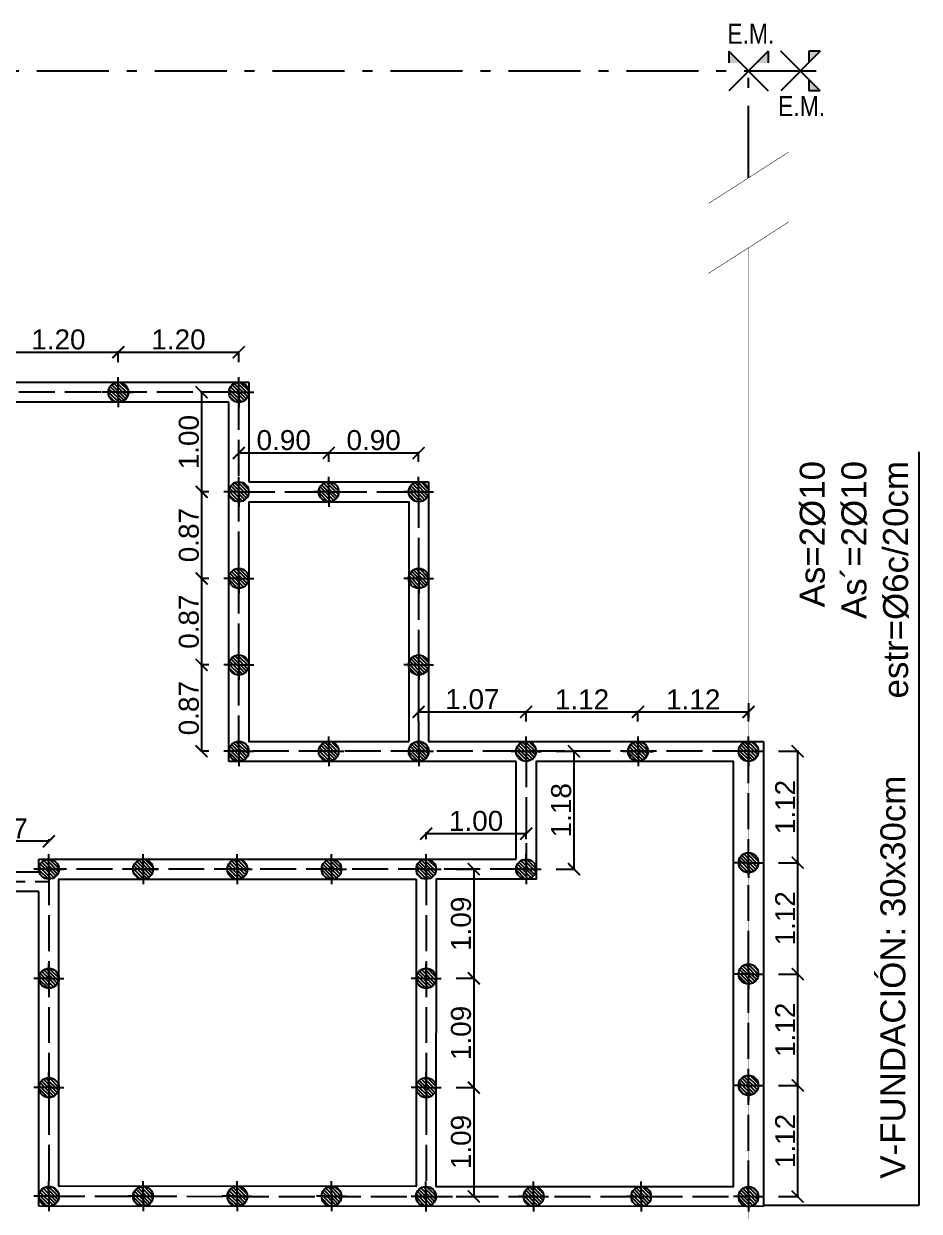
# Model space of a CAD drawing. Header units: millimetres. Extents: x 157 to 449, y 13 to 189.
# Drawn here: x 240.71 to 249.67, y 108.31 to 120.2 of the extents above; entities that cross this region are included whole.
import ezdxf

# ---------------------------------------------------------------- set-up
doc = ezdxf.new("R2010")
doc.units = ezdxf.units.MM
doc.header["$LTSCALE"] = 0.1
doc.header["$MEASUREMENT"] = 0
doc.header["$PDMODE"] = 3
doc.header["$PDSIZE"] = 0.1
for name, pattern in [('ACAD_ISO02W100', [15, 12, -3]), ('ACAD_ISO04W100', [30, 24, -3, 0, -3]), ('ACAD_ISO10W100', [18, 12, -3, 0, -3])]:
    doc.linetypes.add(name, pattern=pattern)
doc.layers.get('DEFPOINTS').update_dxf_attribs({"color": 1})
for name, color, linetype in [('11.Ejes', 1, 'ACAD_ISO04W100'), ('EJES', 6, 'Continuous'), ('Funadciones', 7, 'Continuous'), ('FUNDACIONES-COTAS', 3, 'Continuous'), ('FUNDACIONES-TEXTOS', 2, 'Continuous'), ('POLILINEA SUP', 150, 'Continuous'), ('vigas de encadenado', 2, 'Continuous')]:
    doc.layers.add(name, color=color, linetype=linetype)
doc.layers.add('CONT_MURO', color=3, linetype='Continuous', lineweight=0)
doc.styles.add('Arial20', font='arial.ttf', dxfattribs={"height": 0.2})
doc.dimstyles.new('COTA-1-100', dxfattribs={"dimtxt": 0.2, "dimasz": 0.12, "dimexe": 0.012, "dimexo": 0.15, "dimgap": 0.025, "dimtad": 1, "dimzin": 0, "dimdsep": 46, "dimtxsty": 'Arial20', "dimblk1": 'ARCHTICK', "dimblk2": 'ARCHTICK', "dimsah": 1, "dimcen": 0.09, "dimclrd": 256, "dimclre": 256, "dimclrt": 256, "dimazin": 0, "dimtfac": 1, "dimtofl": 0, "dimtmove": 2, "dimatfit": 3, "dimldrblk": 'ARCHTICK', "dimfxl": 1, "dimtolj": 1, "dimtzin": 0, "dimarcsym": 0})

# ---------------------------------------------------------------- blocks, each defined once
blk = doc.blocks.new('PILOTIN')
at = {"layer": 'Funadciones'}
h = blk.add_hatch(dxfattribs=at)
h.set_pattern_fill('_USER', color=1, scale=0.025, angle=45, style=0, pattern_type=0)
h.set_pattern_definition([(135, (1221.583787, -310.26762), (0.01767766953, 0.01767766953), [])])
h.paths.add_polyline_path([(231.332, 120.183, 1), (231.132, 120.183, 1)])
at = {"layer": '11.Ejes', "ltscale": 0.5}
for q in [(231.232, 120.333), (231.082, 120.183), (231.382, 120.183), (231.232, 120.033)]:
    blk.add_line((231.232, 120.183), q, dxfattribs=at)
at = {"layer": 'Funadciones', "color": 1}
blk.add_circle((231.232, 120.183), 0.1, dxfattribs=at)
blk = doc.blocks.new('_ARCHTICK')
at = {"color": 0, "linetype": 'ByBlock', "const_width": 0.15}
blk.add_lwpolyline([(-0.5, -0.5), (0.5, 0.5)], dxfattribs=at)
blk = doc.blocks.new('*D400')
at = {"layer": 'DEFPOINTS', "color": 0, "transparency": 16777216}
for p in [(241.659, 116.912), (240.462, 116.661), (241.659, 116.661)]:
    blk.add_point(p, dxfattribs=at)
at = {"layer": 'FUNDACIONES-COTAS', "lineweight": -2, "transparency": 16777216}
for p, q in [((240.462, 116.811), (240.462, 116.924)), ((240.462, 116.912), (241.659, 116.912)), ((241.659, 116.811), (241.659, 116.924))]:
    blk.add_line(p, q, dxfattribs=at)
at = {"layer": 'FUNDACIONES-COTAS', "lineweight": -2, "transparency": 16777216, "xscale": 0.12, "yscale": 0.12, "zscale": 0.12, "rotation": 180}
blk.add_blockref('_ARCHTICK', (240.462, 116.912), dxfattribs=at)
at = {"layer": 'FUNDACIONES-COTAS', "lineweight": -2, "transparency": 16777216, "xscale": 0.12, "yscale": 0.12, "zscale": 0.12}
blk.add_blockref('_ARCHTICK', (241.659, 116.912), dxfattribs=at)
at = {"layer": 'FUNDACIONES-COTAS', "transparency": 16777216, "insert": (241.06, 117.039), "char_height": 0.2, "attachment_point": 5, "style": 'Arial20'}
blk.add_mtext('\\A1;1.20', dxfattribs=at)
blk = doc.blocks.new('*D401')
at = {"layer": 'DEFPOINTS', "color": 0, "transparency": 16777216}
for p in [(242.865, 116.912), (241.659, 116.661), (242.865, 116.661)]:
    blk.add_point(p, dxfattribs=at)
at = {"layer": 'FUNDACIONES-COTAS', "lineweight": -2, "transparency": 16777216}
for p, q in [((241.659, 116.811), (241.659, 116.924)), ((241.659, 116.912), (242.865, 116.912)), ((242.865, 116.811), (242.865, 116.924))]:
    blk.add_line(p, q, dxfattribs=at)
at = {"layer": 'FUNDACIONES-COTAS', "lineweight": -2, "transparency": 16777216, "xscale": 0.12, "yscale": 0.12, "zscale": 0.12, "rotation": 180}
blk.add_blockref('_ARCHTICK', (241.659, 116.912), dxfattribs=at)
at = {"layer": 'FUNDACIONES-COTAS', "lineweight": -2, "transparency": 16777216, "xscale": 0.12, "yscale": 0.12, "zscale": 0.12}
blk.add_blockref('_ARCHTICK', (242.865, 116.912), dxfattribs=at)
at = {"layer": 'FUNDACIONES-COTAS', "transparency": 16777216, "insert": (242.262, 117.039), "char_height": 0.2, "attachment_point": 5, "style": 'Arial20'}
blk.add_mtext('\\A1;1.20', dxfattribs=at)
blk = doc.blocks.new('*D402')
at = {"layer": 'DEFPOINTS', "color": 0, "transparency": 16777216}
for p in [(242.715, 116.511), (242.493, 115.514), (242.715, 115.514)]:
    blk.add_point(p, dxfattribs=at)
at = {"layer": 'FUNDACIONES-COTAS', "lineweight": -2, "transparency": 16777216}
for p, q in [((242.565, 116.511), (242.481, 116.511)), ((242.493, 116.511), (242.493, 115.514)), ((242.565, 115.514), (242.481, 115.514))]:
    blk.add_line(p, q, dxfattribs=at)
at = {"layer": 'FUNDACIONES-COTAS', "lineweight": -2, "transparency": 16777216, "xscale": 0.12, "yscale": 0.12, "zscale": 0.12}
for p, rotation in [((242.493, 116.511), 90), ((242.493, 115.514), 270)]:
    blk.add_blockref('_ARCHTICK', p, dxfattribs=dict(at, rotation=rotation))
at = {"layer": 'FUNDACIONES-COTAS', "transparency": 16777216, "insert": (242.366, 116.012), "char_height": 0.2, "attachment_point": 5, "rotation": 90, "style": 'Arial20'}
blk.add_mtext('\\A1;1.00', dxfattribs=at)
blk = doc.blocks.new('*D403')
at = {"layer": 'DEFPOINTS', "color": 0, "transparency": 16777216}
for p in [(242.715, 115.514), (242.493, 114.647), (242.715, 114.647)]:
    blk.add_point(p, dxfattribs=at)
at = {"layer": 'FUNDACIONES-COTAS', "lineweight": -2, "transparency": 16777216}
for p, q in [((242.565, 115.514), (242.481, 115.514)), ((242.493, 115.514), (242.493, 114.647)), ((242.565, 114.647), (242.481, 114.647))]:
    blk.add_line(p, q, dxfattribs=at)
at = {"layer": 'FUNDACIONES-COTAS', "lineweight": -2, "transparency": 16777216, "xscale": 0.12, "yscale": 0.12, "zscale": 0.12}
for p, rotation in [((242.493, 115.514), 90), ((242.493, 114.647), 270)]:
    blk.add_blockref('_ARCHTICK', p, dxfattribs=dict(at, rotation=rotation))
at = {"layer": 'FUNDACIONES-COTAS', "transparency": 16777216, "insert": (242.366, 115.081), "char_height": 0.2, "attachment_point": 5, "rotation": 90, "style": 'Arial20'}
blk.add_mtext('\\A1;0.87', dxfattribs=at)
blk = doc.blocks.new('*D404')
at = {"layer": 'DEFPOINTS', "color": 0, "transparency": 16777216}
for p in [(242.715, 114.647), (242.493, 113.781), (242.715, 113.781)]:
    blk.add_point(p, dxfattribs=at)
at = {"layer": 'FUNDACIONES-COTAS', "lineweight": -2, "transparency": 16777216}
for p, q in [((242.565, 114.647), (242.481, 114.647)), ((242.493, 114.647), (242.493, 113.781)), ((242.565, 113.781), (242.481, 113.781))]:
    blk.add_line(p, q, dxfattribs=at)
at = {"layer": 'FUNDACIONES-COTAS', "lineweight": -2, "transparency": 16777216, "xscale": 0.12, "yscale": 0.12, "zscale": 0.12}
for p, rotation in [((242.493, 114.647), 90), ((242.493, 113.781), 270)]:
    blk.add_blockref('_ARCHTICK', p, dxfattribs=dict(at, rotation=rotation))
at = {"layer": 'FUNDACIONES-COTAS', "transparency": 16777216, "insert": (242.366, 114.214), "char_height": 0.2, "attachment_point": 5, "rotation": 90, "style": 'Arial20'}
blk.add_mtext('\\A1;0.87', dxfattribs=at)
blk = doc.blocks.new('*D405')
at = {"layer": 'DEFPOINTS', "color": 0, "transparency": 16777216}
for p in [(242.715, 113.781), (242.493, 112.916), (242.715, 112.916)]:
    blk.add_point(p, dxfattribs=at)
at = {"layer": 'FUNDACIONES-COTAS', "lineweight": -2, "transparency": 16777216}
for p, q in [((242.565, 113.781), (242.481, 113.781)), ((242.493, 113.781), (242.493, 112.916)), ((242.565, 112.916), (242.481, 112.916))]:
    blk.add_line(p, q, dxfattribs=at)
at = {"layer": 'FUNDACIONES-COTAS', "lineweight": -2, "transparency": 16777216, "xscale": 0.12, "yscale": 0.12, "zscale": 0.12}
for p, rotation in [((242.493, 113.781), 90), ((242.493, 112.916), 270)]:
    blk.add_blockref('_ARCHTICK', p, dxfattribs=dict(at, rotation=rotation))
at = {"layer": 'FUNDACIONES-COTAS', "transparency": 16777216, "insert": (242.366, 113.348), "char_height": 0.2, "attachment_point": 5, "rotation": 90, "style": 'Arial20'}
blk.add_mtext('\\A1;0.87', dxfattribs=at)
blk = doc.blocks.new('*D406')
at = {"layer": 'DEFPOINTS', "color": 0, "transparency": 16777216}
for p in [(243.765, 115.903), (242.865, 115.664), (243.765, 115.664)]:
    blk.add_point(p, dxfattribs=at)
at = {"layer": 'FUNDACIONES-COTAS', "lineweight": -2, "transparency": 16777216}
for p, q in [((242.865, 115.814), (242.865, 115.915)), ((242.865, 115.903), (243.765, 115.903)), ((243.765, 115.814), (243.765, 115.915))]:
    blk.add_line(p, q, dxfattribs=at)
at = {"layer": 'FUNDACIONES-COTAS', "lineweight": -2, "transparency": 16777216, "xscale": 0.12, "yscale": 0.12, "zscale": 0.12, "rotation": 180}
blk.add_blockref('_ARCHTICK', (242.865, 115.903), dxfattribs=at)
at = {"layer": 'FUNDACIONES-COTAS', "lineweight": -2, "transparency": 16777216, "xscale": 0.12, "yscale": 0.12, "zscale": 0.12}
blk.add_blockref('_ARCHTICK', (243.765, 115.903), dxfattribs=at)
at = {"layer": 'FUNDACIONES-COTAS', "transparency": 16777216, "insert": (243.315, 116.031), "char_height": 0.2, "attachment_point": 5, "style": 'Arial20'}
blk.add_mtext('\\A1;0.90', dxfattribs=at)
blk = doc.blocks.new('*D407')
at = {"layer": 'DEFPOINTS', "color": 0, "transparency": 16777216}
for p in [(244.665, 115.903), (243.765, 115.664), (244.665, 115.664)]:
    blk.add_point(p, dxfattribs=at)
at = {"layer": 'FUNDACIONES-COTAS', "lineweight": -2, "transparency": 16777216}
for p, q in [((243.765, 115.814), (243.765, 115.915)), ((243.765, 115.903), (244.665, 115.903)), ((244.665, 115.814), (244.665, 115.915))]:
    blk.add_line(p, q, dxfattribs=at)
at = {"layer": 'FUNDACIONES-COTAS', "lineweight": -2, "transparency": 16777216, "xscale": 0.12, "yscale": 0.12, "zscale": 0.12, "rotation": 180}
blk.add_blockref('_ARCHTICK', (243.765, 115.903), dxfattribs=at)
at = {"layer": 'FUNDACIONES-COTAS', "lineweight": -2, "transparency": 16777216, "xscale": 0.12, "yscale": 0.12, "zscale": 0.12}
blk.add_blockref('_ARCHTICK', (244.665, 115.903), dxfattribs=at)
at = {"layer": 'FUNDACIONES-COTAS', "transparency": 16777216, "insert": (244.215, 116.031), "char_height": 0.2, "attachment_point": 5, "style": 'Arial20'}
blk.add_mtext('\\A1;0.90', dxfattribs=at)
blk = doc.blocks.new('*D408')
at = {"layer": 'DEFPOINTS', "color": 0, "transparency": 16777216}
for p in [(245.74, 113.31), (244.665, 113.066), (245.74, 113.066)]:
    blk.add_point(p, dxfattribs=at)
at = {"layer": 'FUNDACIONES-COTAS', "lineweight": -2, "transparency": 16777216}
for p, q in [((244.665, 113.216), (244.665, 113.322)), ((245.74, 113.216), (245.74, 113.322)), ((244.665, 113.31), (245.74, 113.31))]:
    blk.add_line(p, q, dxfattribs=at)
at = {"layer": 'FUNDACIONES-COTAS', "lineweight": -2, "transparency": 16777216, "xscale": 0.12, "yscale": 0.12, "zscale": 0.12, "rotation": 180}
blk.add_blockref('_ARCHTICK', (244.665, 113.31), dxfattribs=at)
at = {"layer": 'FUNDACIONES-COTAS', "lineweight": -2, "transparency": 16777216, "xscale": 0.12, "yscale": 0.12, "zscale": 0.12}
blk.add_blockref('_ARCHTICK', (245.74, 113.31), dxfattribs=at)
at = {"layer": 'FUNDACIONES-COTAS', "transparency": 16777216, "insert": (245.203, 113.437), "char_height": 0.2, "attachment_point": 5, "style": 'Arial20'}
blk.add_mtext('\\A1;1.07', dxfattribs=at)
blk = doc.blocks.new('*D409')
at = {"layer": 'DEFPOINTS', "color": 0, "transparency": 16777216}
for p in [(246.86, 113.31), (245.74, 113.066), (246.86, 113.066)]:
    blk.add_point(p, dxfattribs=at)
at = {"layer": 'FUNDACIONES-COTAS', "lineweight": -2, "transparency": 16777216}
for p, q in [((245.74, 113.216), (245.74, 113.322)), ((246.86, 113.216), (246.86, 113.322)), ((245.74, 113.31), (246.86, 113.31))]:
    blk.add_line(p, q, dxfattribs=at)
at = {"layer": 'FUNDACIONES-COTAS', "lineweight": -2, "transparency": 16777216, "xscale": 0.12, "yscale": 0.12, "zscale": 0.12, "rotation": 180}
blk.add_blockref('_ARCHTICK', (245.74, 113.31), dxfattribs=at)
at = {"layer": 'FUNDACIONES-COTAS', "lineweight": -2, "transparency": 16777216, "xscale": 0.12, "yscale": 0.12, "zscale": 0.12}
blk.add_blockref('_ARCHTICK', (246.86, 113.31), dxfattribs=at)
at = {"layer": 'FUNDACIONES-COTAS', "transparency": 16777216, "insert": (246.3, 113.436), "char_height": 0.2, "width": 0.46207, "attachment_point": 5, "style": 'Arial20'}
blk.add_mtext('\\A1;1.12', dxfattribs=at)
blk = doc.blocks.new('*D410')
at = {"layer": 'DEFPOINTS', "color": 0, "transparency": 16777216}
for p in [(247.966, 113.31), (246.86, 113.066), (247.966, 113.066)]:
    blk.add_point(p, dxfattribs=at)
at = {"layer": 'FUNDACIONES-COTAS', "lineweight": -2, "transparency": 16777216}
for p, q in [((246.86, 113.216), (246.86, 113.322)), ((247.966, 113.216), (247.966, 113.322)), ((246.86, 113.31), (247.966, 113.31))]:
    blk.add_line(p, q, dxfattribs=at)
at = {"layer": 'FUNDACIONES-COTAS', "lineweight": -2, "transparency": 16777216, "xscale": 0.12, "yscale": 0.12, "zscale": 0.12, "rotation": 180}
blk.add_blockref('_ARCHTICK', (246.86, 113.31), dxfattribs=at)
at = {"layer": 'FUNDACIONES-COTAS', "lineweight": -2, "transparency": 16777216, "xscale": 0.12, "yscale": 0.12, "zscale": 0.12}
blk.add_blockref('_ARCHTICK', (247.966, 113.31), dxfattribs=at)
at = {"layer": 'FUNDACIONES-COTAS', "transparency": 16777216, "insert": (247.413, 113.436), "char_height": 0.2, "attachment_point": 5, "style": 'Arial20'}
blk.add_mtext('\\A1;1.12', dxfattribs=at)
blk = doc.blocks.new('*D411')
at = {"layer": 'DEFPOINTS', "color": 0, "transparency": 16777216}
for p in [(248.116, 112.916), (248.116, 111.801), (248.458, 111.801)]:
    blk.add_point(p, dxfattribs=at)
at = {"layer": 'FUNDACIONES-COTAS', "lineweight": -2, "transparency": 16777216}
for p, q in [((248.266, 112.916), (248.47, 112.916)), ((248.458, 112.916), (248.458, 111.801)), ((248.266, 111.801), (248.47, 111.801))]:
    blk.add_line(p, q, dxfattribs=at)
at = {"layer": 'FUNDACIONES-COTAS', "lineweight": -2, "transparency": 16777216, "xscale": 0.12, "yscale": 0.12, "zscale": 0.12}
for p, rotation in [((248.458, 112.916), 90), ((248.458, 111.801), 270)]:
    blk.add_blockref('_ARCHTICK', p, dxfattribs=dict(at, rotation=rotation))
at = {"layer": 'FUNDACIONES-COTAS', "transparency": 16777216, "insert": (248.333, 112.358), "char_height": 0.2, "attachment_point": 5, "rotation": 90, "style": 'Arial20'}
blk.add_mtext('\\A1;1.12', dxfattribs=at)
blk = doc.blocks.new('*D412')
at = {"layer": 'DEFPOINTS', "color": 0, "transparency": 16777216}
for p in [(248.115, 111.801), (248.115, 110.686), (248.458, 110.686)]:
    blk.add_point(p, dxfattribs=at)
at = {"layer": 'FUNDACIONES-COTAS', "lineweight": -2, "transparency": 16777216}
for p, q in [((248.265, 111.801), (248.47, 111.801)), ((248.458, 111.801), (248.458, 110.686)), ((248.265, 110.686), (248.47, 110.686))]:
    blk.add_line(p, q, dxfattribs=at)
at = {"layer": 'FUNDACIONES-COTAS', "lineweight": -2, "transparency": 16777216, "xscale": 0.12, "yscale": 0.12, "zscale": 0.12}
for p, rotation in [((248.458, 111.801), 90), ((248.458, 110.686), 270)]:
    blk.add_blockref('_ARCHTICK', p, dxfattribs=dict(at, rotation=rotation))
at = {"layer": 'FUNDACIONES-COTAS', "transparency": 16777216, "insert": (248.333, 111.244), "char_height": 0.2, "attachment_point": 5, "rotation": 90, "style": 'Arial20'}
blk.add_mtext('\\A1;1.12', dxfattribs=at)
blk = doc.blocks.new('*D413')
at = {"layer": 'DEFPOINTS', "color": 0, "transparency": 16777216}
for p in [(248.116, 110.686), (248.116, 109.571), (248.458, 109.571)]:
    blk.add_point(p, dxfattribs=at)
at = {"layer": 'FUNDACIONES-COTAS', "lineweight": -2, "transparency": 16777216}
for p, q in [((248.266, 110.686), (248.47, 110.686)), ((248.458, 110.686), (248.458, 109.571)), ((248.266, 109.571), (248.47, 109.571))]:
    blk.add_line(p, q, dxfattribs=at)
at = {"layer": 'FUNDACIONES-COTAS', "lineweight": -2, "transparency": 16777216, "xscale": 0.12, "yscale": 0.12, "zscale": 0.12}
for p, rotation in [((248.458, 110.686), 90), ((248.458, 109.571), 270)]:
    blk.add_blockref('_ARCHTICK', p, dxfattribs=dict(at, rotation=rotation))
at = {"layer": 'FUNDACIONES-COTAS', "transparency": 16777216, "insert": (248.333, 110.128), "char_height": 0.2, "attachment_point": 5, "rotation": 90, "style": 'Arial20'}
blk.add_mtext('\\A1;1.12', dxfattribs=at)
blk = doc.blocks.new('*D414')
at = {"layer": 'DEFPOINTS', "color": 0, "transparency": 16777216}
for p in [(248.115, 109.571), (248.115, 108.457), (248.458, 108.457)]:
    blk.add_point(p, dxfattribs=at)
at = {"layer": 'FUNDACIONES-COTAS', "lineweight": -2, "transparency": 16777216}
for p, q in [((248.265, 109.571), (248.47, 109.571)), ((248.458, 109.571), (248.458, 108.457)), ((248.265, 108.457), (248.47, 108.457))]:
    blk.add_line(p, q, dxfattribs=at)
at = {"layer": 'FUNDACIONES-COTAS', "lineweight": -2, "transparency": 16777216, "xscale": 0.12, "yscale": 0.12, "zscale": 0.12}
for p, rotation in [((248.458, 109.571), 90), ((248.458, 108.457), 270)]:
    blk.add_blockref('_ARCHTICK', p, dxfattribs=dict(at, rotation=rotation))
at = {"layer": 'FUNDACIONES-COTAS', "transparency": 16777216, "insert": (248.333, 109.014), "char_height": 0.2, "attachment_point": 5, "rotation": 90, "style": 'Arial20'}
blk.add_mtext('\\A1;1.12', dxfattribs=at)
blk = doc.blocks.new('*D418')
at = {"layer": 'DEFPOINTS', "color": 0, "transparency": 16777216}
for p in [(245.89, 112.916), (245.89, 111.736), (246.219, 111.736)]:
    blk.add_point(p, dxfattribs=at)
at = {"layer": 'FUNDACIONES-COTAS', "lineweight": -2, "transparency": 16777216}
for p, q in [((246.04, 112.916), (246.231, 112.916)), ((246.219, 112.916), (246.219, 111.736)), ((246.04, 111.736), (246.231, 111.736))]:
    blk.add_line(p, q, dxfattribs=at)
at = {"layer": 'FUNDACIONES-COTAS', "lineweight": -2, "transparency": 16777216, "xscale": 0.12, "yscale": 0.12, "zscale": 0.12}
for p, rotation in [((246.219, 112.916), 90), ((246.219, 111.736), 270)]:
    blk.add_blockref('_ARCHTICK', p, dxfattribs=dict(at, rotation=rotation))
at = {"layer": 'FUNDACIONES-COTAS', "transparency": 16777216, "insert": (246.092, 112.326), "char_height": 0.2, "attachment_point": 5, "rotation": 90, "style": 'Arial20'}
blk.add_mtext('\\A1;1.18', dxfattribs=at)
blk = doc.blocks.new('*D419')
at = {"layer": 'DEFPOINTS', "color": 0, "transparency": 16777216}
for p in [(244.74, 112.091), (244.74, 111.886), (245.74, 111.886)]:
    blk.add_point(p, dxfattribs=at)
at = {"layer": 'FUNDACIONES-COTAS', "lineweight": -2, "transparency": 16777216}
for p, q in [((244.74, 112.036), (244.74, 112.103)), ((245.74, 112.091), (244.74, 112.091)), ((245.74, 112.036), (245.74, 112.103))]:
    blk.add_line(p, q, dxfattribs=at)
at = {"layer": 'FUNDACIONES-COTAS', "lineweight": -2, "transparency": 16777216, "xscale": 0.12, "yscale": 0.12, "zscale": 0.12, "rotation": 180}
blk.add_blockref('_ARCHTICK', (244.74, 112.091), dxfattribs=at)
at = {"layer": 'FUNDACIONES-COTAS', "lineweight": -2, "transparency": 16777216, "xscale": 0.12, "yscale": 0.12, "zscale": 0.12}
blk.add_blockref('_ARCHTICK', (245.74, 112.091), dxfattribs=at)
at = {"layer": 'FUNDACIONES-COTAS', "transparency": 16777216, "insert": (245.24, 112.218), "char_height": 0.2, "attachment_point": 5, "style": 'Arial20'}
blk.add_mtext('\\A1;1.00', dxfattribs=at)
blk = doc.blocks.new('*D420')
at = {"layer": 'DEFPOINTS', "color": 0, "transparency": 16777216}
for p in [(244.89, 111.736), (244.89, 110.643), (245.217, 110.643)]:
    blk.add_point(p, dxfattribs=at)
at = {"layer": 'FUNDACIONES-COTAS', "lineweight": -2, "transparency": 16777216}
for p, q in [((245.04, 111.736), (245.229, 111.736)), ((245.217, 111.736), (245.217, 110.643)), ((245.04, 110.643), (245.229, 110.643))]:
    blk.add_line(p, q, dxfattribs=at)
at = {"layer": 'FUNDACIONES-COTAS', "lineweight": -2, "transparency": 16777216, "xscale": 0.12, "yscale": 0.12, "zscale": 0.12}
for p, rotation in [((245.217, 111.736), 90), ((245.217, 110.643), 270)]:
    blk.add_blockref('_ARCHTICK', p, dxfattribs=dict(at, rotation=rotation))
at = {"layer": 'FUNDACIONES-COTAS', "transparency": 16777216, "insert": (245.09, 111.189), "char_height": 0.2, "attachment_point": 5, "rotation": 90, "style": 'Arial20'}
blk.add_mtext('\\A1;1.09', dxfattribs=at)
blk = doc.blocks.new('*D421')
at = {"layer": 'DEFPOINTS', "color": 0, "transparency": 16777216}
for p in [(244.89, 110.643), (244.89, 109.549), (245.217, 109.549)]:
    blk.add_point(p, dxfattribs=at)
at = {"layer": 'FUNDACIONES-COTAS', "lineweight": -2, "transparency": 16777216}
for p, q in [((245.04, 110.643), (245.229, 110.643)), ((245.217, 110.643), (245.217, 109.549)), ((245.04, 109.549), (245.229, 109.549))]:
    blk.add_line(p, q, dxfattribs=at)
at = {"layer": 'FUNDACIONES-COTAS', "lineweight": -2, "transparency": 16777216, "xscale": 0.12, "yscale": 0.12, "zscale": 0.12}
for p, rotation in [((245.217, 110.643), 90), ((245.217, 109.549), 270)]:
    blk.add_blockref('_ARCHTICK', p, dxfattribs=dict(at, rotation=rotation))
at = {"layer": 'FUNDACIONES-COTAS', "transparency": 16777216, "insert": (245.09, 110.096), "char_height": 0.2, "attachment_point": 5, "rotation": 90, "style": 'Arial20'}
blk.add_mtext('\\A1;1.09', dxfattribs=at)
blk = doc.blocks.new('*D422')
at = {"layer": 'DEFPOINTS', "color": 0, "transparency": 16777216}
for p in [(244.89, 109.549), (244.89, 108.459), (245.217, 108.459)]:
    blk.add_point(p, dxfattribs=at)
at = {"layer": 'FUNDACIONES-COTAS', "lineweight": -2, "transparency": 16777216}
for p, q in [((245.04, 109.549), (245.229, 109.549)), ((245.217, 109.549), (245.217, 108.459)), ((245.04, 108.459), (245.229, 108.459))]:
    blk.add_line(p, q, dxfattribs=at)
at = {"layer": 'FUNDACIONES-COTAS', "lineweight": -2, "transparency": 16777216, "xscale": 0.12, "yscale": 0.12, "zscale": 0.12}
for p, rotation in [((245.217, 109.549), 90), ((245.217, 108.459), 270)]:
    blk.add_blockref('_ARCHTICK', p, dxfattribs=dict(at, rotation=rotation))
at = {"layer": 'FUNDACIONES-COTAS', "transparency": 16777216, "insert": (245.09, 109.004), "char_height": 0.2, "attachment_point": 5, "rotation": 90, "style": 'Arial20'}
blk.add_mtext('\\A1;1.09', dxfattribs=at)
blk = doc.blocks.new('*D427')
at = {"layer": 'DEFPOINTS', "color": 0, "transparency": 16777216}
for p in [(240, 112.015), (240, 111.886), (240.965, 111.886)]:
    blk.add_point(p, dxfattribs=at)
at = {"layer": 'FUNDACIONES-COTAS', "lineweight": -2, "transparency": 16777216}
for p, q in [((240, 112.036), (240, 112.027)), ((240.965, 112.015), (240, 112.015)), ((240.965, 112.036), (240.965, 112.027))]:
    blk.add_line(p, q, dxfattribs=at)
at = {"layer": 'FUNDACIONES-COTAS', "lineweight": -2, "transparency": 16777216, "xscale": 0.12, "yscale": 0.12, "zscale": 0.12, "rotation": 180}
blk.add_blockref('_ARCHTICK', (240, 112.015), dxfattribs=at)
at = {"layer": 'FUNDACIONES-COTAS', "lineweight": -2, "transparency": 16777216, "xscale": 0.12, "yscale": 0.12, "zscale": 0.12}
blk.add_blockref('_ARCHTICK', (240.965, 112.015), dxfattribs=at)
at = {"layer": 'FUNDACIONES-COTAS', "transparency": 16777216, "insert": (240.483, 112.142), "char_height": 0.2, "attachment_point": 5, "style": 'Arial20'}
blk.add_mtext('\\A1;0.97', dxfattribs=at)

msp = doc.modelspace()

# ---------------------------------------------------------------- hatches: boundary and pattern name
at = {"layer": 'EJES', "linetype": 'ACAD_ISO10W100', "ltscale": 0.6}
h = msp.add_hatch(color=256, dxfattribs=at)
h.dxf.hatch_style = 1
h.paths.add_polyline_path([(247.8848, 119.8091), (247.7684, 119.9255), (247.7684, 119.8091)])
h.paths.add_polyline_path([(248.1644, 119.9255), (248.048, 119.8091), (248.1644, 119.8091)])
h = msp.add_hatch(color=256, dxfattribs=at)
h.dxf.hatch_style = 1
h.paths.add_polyline_path([(248.5684, 119.8091), (248.6848, 119.9255), (248.5684, 119.9255)])
h.paths.add_polyline_path([(248.6848, 119.5295), (248.5684, 119.6459), (248.5684, 119.5295)])

# ---------------------------------------------------------------- linework, layer by layer
at = {"layer": '11.Ejes', "ltscale": 0.5}
for p, q in [((241.6432, 116.5108), (241.4932, 116.5108)), ((241.6432, 116.5108), (241.7932, 116.5108)), ((242.8653, 115.514), (242.8653, 115.664)), ((242.8653, 115.514), (242.8653, 115.364)), ((247.9664, 113.3976), (247.9664, 113.2476))]:
    msp.add_line(p, q, dxfattribs=at)
at = {"layer": 'CONT_MURO'}
msp.add_line((243.1653, 112.8149), (243.1653, 112.8156), dxfattribs=at)
at = {"layer": 'EJES', "linetype": 'ACAD_ISO10W100', "ltscale": 0.6}
for p, q in [((248.1644, 119.9255), (247.7684, 119.5295)), ((248.1644, 119.9255), (247.7684, 119.5295)), ((247.7684, 119.9255), (248.1644, 119.5295)), ((247.7684, 119.9255), (247.7684, 119.8091)), ((248.1644, 119.9255), (248.1644, 119.8091)), ((248.6848, 119.5295), (248.2888, 119.9255)), ((248.6848, 119.5295), (248.2888, 119.9255)), ((248.6848, 119.9255), (248.2888, 119.5295)), ((248.5684, 119.9255), (248.5684, 119.8091)), ((248.6848, 119.9255), (248.5684, 119.9255)), ((248.6441, 119.7275), (237.2205, 119.7275)), ((247.9664, 118.6581), (247.9664, 119.7275)), ((248.5684, 119.6459), (248.5684, 119.5295)), ((248.6848, 119.5295), (248.5684, 119.5295))]:
    msp.add_line(p, q, dxfattribs=at)
at = {"layer": 'EJES', "linetype": 'ACAD_ISO10W100', "ltscale": 0.6, "const_width": 0.005}
for points in [[(248.3664, 118.9146), (247.5664, 118.4016)], [(248.3663, 118.2145), (247.5663, 117.7014)], [(247.9663, 117.9579), (247.9663, 104.9093), (247.9663, 104.9093)]]:
    msp.add_lwpolyline(points, dxfattribs=at)
at = {"layer": 'FUNDACIONES-TEXTOS'}
for p, q in [((249.6746, 108.37), (249.6746, 115.9149)), ((248.1154, 108.37), (249.6746, 108.37))]:
    msp.add_line(p, q, dxfattribs=at)
at = {"layer": 'POLILINEA SUP', "linetype": 'ACAD_ISO02W100', "ltscale": 0.3}
for p, q in [((242.8653, 116.5108), (238.0667, 116.5108)), ((242.8653, 112.9159), (242.8653, 116.5108)), ((242.8653, 115.514), (244.6653, 115.514)), ((244.6653, 115.514), (244.6653, 112.9159)), ((247.9663, 112.9159), (242.8653, 112.9159)), ((245.7403, 112.9156), (245.7403, 111.7358)), ((247.9663, 108.4573), (247.9663, 112.9159)), ((240.9654, 111.7358), (240.9653, 108.4608)), ((245.7403, 111.7358), (240.9654, 111.7358)), ((244.7403, 111.7358), (244.7387, 108.4589)), ((238.0667, 111.6109), (240.9654, 111.6108)), ((240.9653, 108.4608), (247.9663, 108.4573))]:
    msp.add_line(p, q, dxfattribs=at)
at = {"layer": 'POLILINEA SUP', "linetype": 'ACAD_ISO02W100', "ltscale": 10}
for p, q in [((244.4403, 111.7359), (244.4403, 111.7358)), ((247.9663, 108.7573), (247.9665, 108.7573)), ((247.5163, 108.4573), (247.5163, 108.4575))]:
    msp.add_line(p, q, dxfattribs=at)
at = {"layer": 'vigas de encadenado'}
for p, q in [((237.9667, 116.6108), (242.9653, 116.6108)), ((242.9653, 116.6108), (242.9653, 115.614)), ((242.7653, 116.4108), (238.1667, 116.4108)), ((242.7653, 115.414), (242.7653, 116.4108)), ((242.9653, 115.614), (244.7653, 115.614)), ((244.7653, 115.614), (244.7653, 113.0156)), ((242.7653, 112.8156), (242.7653, 115.414)), ((244.7653, 113.0156), (248.1153, 113.0156)), ((248.1153, 113.0156), (248.1153, 108.3572)), ((245.6403, 112.8156), (242.7653, 112.8156)), ((245.6403, 111.8358), (245.6403, 112.8156)), ((240.8654, 111.7108), (240.8654, 111.8358)), ((240.8654, 111.8358), (245.6403, 111.8358)), ((238.1667, 111.7108), (240.8654, 111.7108)), ((240.8654, 111.5108), (238.1667, 111.5109)), ((240.8653, 108.3608), (240.8654, 111.5108)), ((248.1153, 108.3572), (240.8653, 108.3608))]:
    msp.add_line(p, q, dxfattribs=at)
for points in [[(242.9653, 115.414), (244.5653, 115.414), (244.5653, 113.0159)], [(242.9663, 115.414), (242.9663, 113.0159), (244.5653, 113.0159)]]:
    msp.add_lwpolyline(points, dxfattribs=at)
for points in [[(244.8387, 108.5588), (247.8153, 108.5574), (247.8153, 112.8156), (245.8403, 112.8156), (245.8403, 111.6358), (244.8402, 111.6358)], [(244.6402, 111.6358), (244.6387, 108.5589), (241.0653, 108.5607), (241.0654, 111.6358)]]:
    msp.add_lwpolyline(points, close=True, dxfattribs=at)

# ---------------------------------------------------------------- block references
at = {"layer": 'POLILINEA SUP'}
for p in [(10.4273, -3.6723), (11.6334, -3.6723), (11.6334, -4.669), (12.5334, -4.669), (13.4333, -4.669), (11.6334, -5.5357), (13.4334, -5.5357), (11.6334, -6.4024), (13.4334, -6.4024), (11.6334, -7.2672), (12.5334, -7.2672), (13.4334, -7.2672), (14.5084, -7.2674), (15.6284, -7.2674), (16.7344, -7.2672), (16.7344, -8.3822), (9.7334, -8.4473), (10.6759, -8.4473), (11.6184, -8.4473), (12.5609, -8.4473), (13.5083, -8.4473), (14.5084, -8.4473), (16.7344, -9.4972), (9.7334, -9.5402), (13.5083, -9.5403), (9.7334, -10.6339), (13.5083, -10.6339), (16.7344, -10.6122), (9.7334, -11.7223), (10.6759, -11.7223), (11.6184, -11.7223), (12.5609, -11.7223), (13.5067, -11.7242), (14.5834, -11.7242), (15.6601, -11.7242), (16.7344, -11.7257)]:
    msp.add_blockref('PILOTIN', p, dxfattribs=at)

# ---------------------------------------------------------------- texts
at = {"layer": 'EJES', "linetype": 'ACAD_ISO10W100', "ltscale": 0.6, "char_height": 0.2, "width": 1.294531, "attachment_point": 2}
for insert in [(247.9893, 120.2009), (248.4978, 119.4759)]:
    msp.add_mtext('{\\fArial Narrow|b0|i0|c0|p34;E.M.}', dxfattribs=dict(at, insert=insert))
at = {"layer": 'FUNDACIONES-TEXTOS', "char_height": 0.25, "width": 5.804333, "attachment_point": 3, "rotation": 90}
for s, insert in [('{\\fArial|b0|i0|c0|p34;As=2\\fArial|b0|i0|c238|p34;%%C\\fArial|b0|i0|c0|p34;10\\PAs´=2\\fArial|b0|i0|c238|p34;%%C\\fArial|b0|i0|c0|p34;10\\Pestr=\\fArial|b0|i0|c238|p34;%%C\\fArial|b0|i0|c0|p34;6c/20cm} ', (248.479, 115.8227)), ('{\\fArial|b0|i0|c238|p34;V\\fArial|b0|i0|c0|p34;-FUNDACIÓN\\fArial|b0|i0|c238|p34;: \\fArial|b0|i0|c0|p34;30\\fArial|b0|i0|c238|p34;x\\fArial|b0|i0|c0|p34;3\\fArial|b0|i0|c238|p34;0cm\\P} ', (249.2857, 112.6727))]:
    msp.add_mtext(s, dxfattribs=dict(at, insert=insert))

# ---------------------------------------------------------------- dimensions: what is measured, and where the dimension line sits
at = {"layer": 'FUNDACIONES-COTAS'}
for base, p1, p2, picture, middle in [((241.6592, 116.9117), (240.4617, 116.6608), (241.6592, 116.6608), '*D400', (241.0605, 117.0388)), ((243.7653, 115.9035), (242.8653, 115.664), (243.7653, 115.664), '*D406', (243.3153, 116.0306)), ((244.6653, 115.9035), (243.7653, 115.664), (244.6653, 115.664), '*D407', (244.2153, 116.0306)), ((245.7403285, 113.3102137), (244.665329, 113.065869), (245.7403285, 113.065869), '*D408', (245.2028288, 113.4373283)), ((240.0001, 112.0148), (240.9654, 111.8858), (240.0001, 111.8858), '*D427', (240.4827, 112.1419)), ((244.7403, 112.0912), (245.7403, 111.8858), (244.7403, 111.8858), '*D419', (245.2403, 112.2183))]:
    dim = msp.add_linear_dim(base=base, p1=p1, p2=p2, dimstyle='COTA-1-100', dxfattribs=at)
    dim.commit()
    dim.dimension.update_dxf_attribs({"geometry": picture, "text_midpoint": middle})
for base, p1, p2, text, picture, middle in [((242.8653, 116.9117), (241.6592, 116.6608), (242.8653, 116.6608), '1.20', '*D401', (242.2623, 117.0388)), ((246.8603, 113.3102), (245.7403, 113.0659), (246.8603, 113.0659), '1.12', '*D409', (246.3003, 113.4356)), ((247.9663, 113.3102), (246.8603, 113.0656), (247.9663, 113.0656), '1.12', '*D410', (247.4133, 113.4356))]:
    dim = msp.add_linear_dim(base=base, p1=p1, p2=p2, text=text, dimstyle='COTA-1-100', dxfattribs=at)
    dim.commit()
    dim.dimension.update_dxf_attribs({"geometry": picture, "text_midpoint": middle})
for base, p1, p2, picture, middle in [((242.493, 115.514), (242.7153, 116.5108), (242.7153, 115.514), '*D402', (242.3659, 116.0124)), ((242.493, 114.6473), (242.7153, 115.514), (242.7153, 114.6473), '*D403', (242.3659, 115.0807)), ((242.493, 113.7807), (242.7153, 114.6473), (242.7153, 113.7807), '*D404', (242.3659, 114.214)), ((246.2187, 111.7358), (245.8903, 112.9156), (245.8903, 111.7358), '*D418', (246.0915, 112.3257)), ((248.4580969291, 111.8008896994), (248.1163180706, 112.9158896994), (248.1163180706, 111.8008896994), '*D411', (248.3326876521, 112.3583896994)), ((245.217, 110.6428), (244.8903, 111.7358), (244.8903, 110.6428), '*D420', (245.0899, 111.1893)), ((245.217, 109.5491), (244.8903, 110.6428), (244.8903, 109.5491), '*D421', (245.0899, 110.096)), ((248.4580969291, 109.5708896994), (248.1163180706, 110.6858896994), (248.1163180706, 109.5708896994), '*D413', (248.3326876521, 110.1283896994)), ((245.217, 108.4589), (244.8903, 109.5491), (244.8903, 108.4589), '*D422', (245.0899, 109.004))]:
    dim = msp.add_linear_dim(base=base, p1=p1, p2=p2, angle=90, dimstyle='COTA-1-100', dxfattribs=at)
    dim.commit()
    dim.dimension.update_dxf_attribs({"geometry": picture, "text_midpoint": middle})
for base, p1, p2, text, picture, middle in [((242.493, 112.9159), (242.7153, 113.7807), (242.7153, 112.9159), '0.87', '*D405', (242.3659, 113.3483)), ((248.4581, 110.6864), (248.1153, 111.8009), (248.1153, 110.6864), '1.12', '*D412', (248.3327, 111.2437)), ((248.4581, 108.4573), (248.1153, 109.5709), (248.1153, 108.4573), '1.12', '*D414', (248.3327, 109.0141))]:
    dim = msp.add_linear_dim(base=base, p1=p1, p2=p2, angle=90, text=text, dimstyle='COTA-1-100', dxfattribs=at)
    dim.commit()
    dim.dimension.update_dxf_attribs({"geometry": picture, "text_midpoint": middle})

doc.saveas('drawing.dxf')
